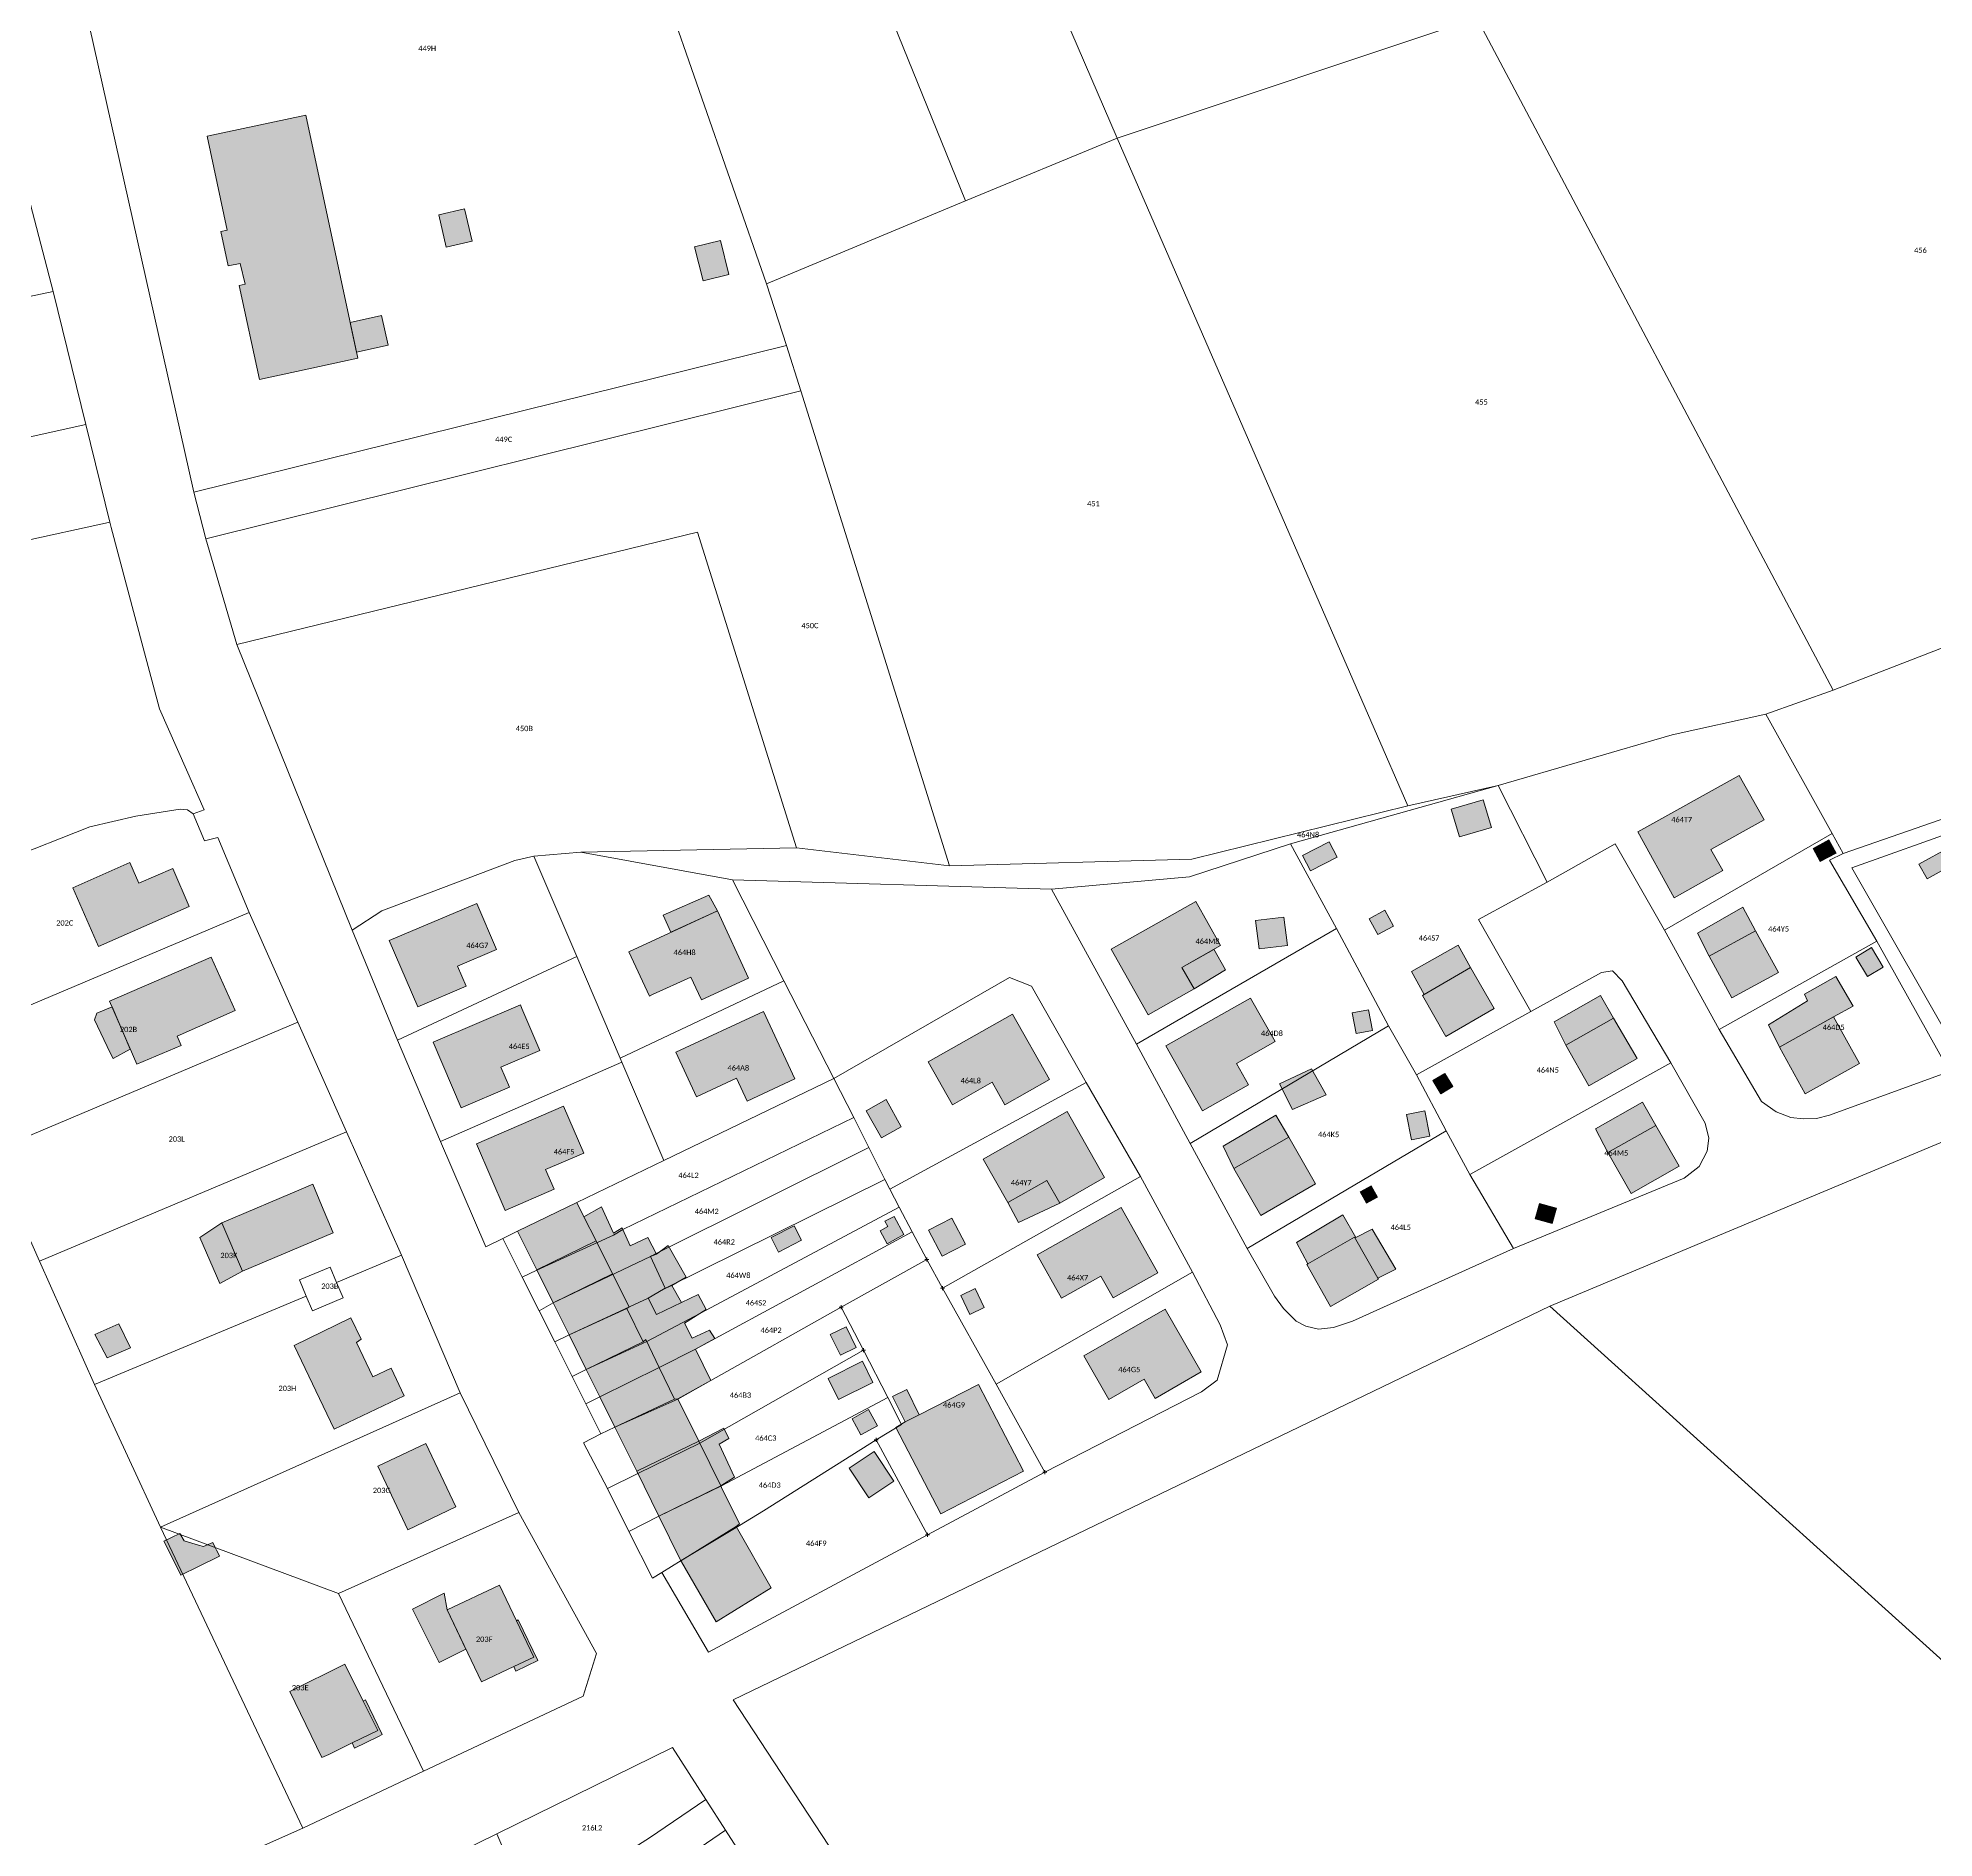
# Model space of a CAD drawing. Header units: metres. Extents: x 113120 to 240396, y 120329 to 242116.
# Drawn here: x 117370.4 to 117655, y 120947.3 to 121217.5 of the extents above; entities that cross this region are included whole.
import ezdxf

# ---------------------------------------------------------------- set-up
doc = ezdxf.new("R2010")
doc.units = ezdxf.units.M
doc.header["$LTSCALE"] = 3
doc.header["$PDMODE"] = 2
doc.header["$PDSIZE"] = 0.3
for name, color, linetype, lineweight in [('Bpn_CaPa', 78, 'Continuous', 0), ('Bpn_ReBu', 4, 'Continuous', 0), ('Bpt_CaNu', 7, 'Continuous', 0), ('Bpt_PrSt', 7, 'Continuous', 0), ('Hachure bâtiment', 11, 'Continuous', 0)]:
    doc.layers.add(name, color=color, linetype=linetype, lineweight=lineweight)
doc.styles.add('Legend', font='')
doc.styles.get('Legend').set_extended_font_data('Calibri')

msp = doc.modelspace()

# ---------------------------------------------------------------- hatches: boundary and pattern name
at = {"layer": 'Hachure bâtiment'}
h = msp.add_hatch(color=256, dxfattribs=at)
h.dxf.hatch_style = 1
h.paths.add_polyline_path([(117418.43, 121169.48), (117410.38, 121167.74), (117403.69, 121166.29), (117400.64, 121180.37), (117401.54, 121180.57), (117400.75, 121183.7), (117398.97, 121183.32), (117397.85, 121188.5), (117398.82, 121188.71), (117395.82, 121202.78), (117410.61, 121205.95)])
h = msp.add_hatch(color=256, dxfattribs=at)
h.dxf.hatch_style = 1
h.paths.add_polyline_path([(117431.69, 121186.15), (117430.56, 121191.01), (117434.44, 121191.91), (117435.58, 121187.06)])
h = msp.add_hatch(color=256, dxfattribs=at)
h.dxf.hatch_style = 1
h.paths.add_polyline_path([(117470.24, 121181.08), (117468.97, 121186.18), (117472.84, 121187.15), (117474.12, 121182.05)])
h = msp.add_hatch(color=256, dxfattribs=at)
h.dxf.hatch_style = 1
h.paths.add_polyline_path([(117418.24, 121170.36), (117417.45, 121174.06), (117417.28, 121174.83), (117421.99, 121175.86), (117422.97, 121171.4)])
h = msp.add_hatch(color=256, dxfattribs=at)
h.dxf.hatch_style = 1
h.paths.add_polyline_path([(117629.48, 121100.17), (117621.52, 121095.73), (117623.3, 121092.57), (117616, 121088.48), (117610.52, 121098.37), (117625.77, 121106.83)])
h = msp.add_hatch(color=256, dxfattribs=at)
h.dxf.hatch_style = 1
h.paths.add_polyline_path([(117583.76, 121097.59), (117582.52, 121101.75), (117587.32, 121103.19), (117588.57, 121099.03)])
h = msp.add_hatch(color=256, dxfattribs=at)
h.dxf.hatch_style = 1
h.paths.add_polyline_path([(117565.42, 121094.58), (117561.42, 121092.52), (117560.23, 121094.8), (117564.23, 121096.87)])
h = msp.add_hatch(color=256, dxfattribs=at)
h.dxf.hatch_style = 1
h.paths.add_polyline_path([(117640.3, 121095.18), (117637.92, 121093.9), (117636.87, 121095.88), (117639.23, 121097.17)])
h = msp.add_hatch(color=256, dxfattribs=at)
h.dxf.hatch_style = 1
h.paths.add_polyline_path([(117384.72, 121092.59), (117385.58, 121090.66), (117390.64, 121092.84), (117393.13, 121087.17), (117379.48, 121081.17), (117375.63, 121089.94), (117384.19, 121093.77)])
h = msp.add_hatch(color=256, dxfattribs=at)
h.dxf.hatch_style = 1
h.paths.add_polyline_path([(117658.48, 121093.8), (117653.97, 121091.3), (117652.72, 121093.5), (117657.27, 121096.02)])
h = msp.add_hatch(color=256, dxfattribs=at)
h.dxf.hatch_style = 1
h.paths.add_polyline_path([(117472.4, 121086.5), (117465.43, 121083.28), (117464.23, 121085.83), (117471.13, 121088.86)])
h = msp.add_hatch(color=256, dxfattribs=at)
h.dxf.hatch_style = 1
h.paths.add_polyline_path([(117439.22, 121080.7), (117433.4, 121078.22), (117434.7, 121075.2), (117427.42, 121072.07), (117423.13, 121082.03), (117436.27, 121087.63)])
h = msp.add_hatch(color=256, dxfattribs=at)
h.dxf.hatch_style = 1
h.paths.add_polyline_path([(117477.07, 121076.38), (117470, 121073.12), (117469.56, 121074.08), (117468.42, 121076.57), (117462.67, 121073.92), (117462.2, 121073.7), (117459.12, 121080.37), (117472.4, 121086.5)])
h = msp.add_hatch(color=256, dxfattribs=at)
h.dxf.hatch_style = 1
h.paths.add_polyline_path([(117547.92, 121081.3), (117542.1, 121078.02), (117543.93, 121074.78), (117537.03, 121070.87), (117531.47, 121080.73), (117544.18, 121087.92)])
h = msp.add_hatch(color=256, dxfattribs=at)
h.dxf.hatch_style = 1
h.paths.add_polyline_path([(117553.7, 121080.79), (117553.18, 121085.04), (117557.43, 121085.56), (117557.95, 121081.31)])
h = msp.add_hatch(color=256, dxfattribs=at)
h.dxf.hatch_style = 1
h.paths.add_polyline_path([(117573.87, 121084.2), (117571.5, 121082.93), (117570.23, 121085.32), (117572.58, 121086.58)])
h = msp.add_hatch(color=256, dxfattribs=at)
h.dxf.hatch_style = 1
h.paths.add_polyline_path([(117628.22, 121083.48), (117621.26, 121079.69), (117619.52, 121083.17), (117626.28, 121087.07)])
h = msp.add_hatch(color=256, dxfattribs=at)
h.dxf.hatch_style = 1
h.paths.add_polyline_path([(117631.63, 121077.23), (117624.63, 121073.42), (117621.26, 121079.69), (117628.22, 121083.48)])
h = msp.add_hatch(color=256, dxfattribs=at)
h.dxf.hatch_style = 1
h.paths.add_polyline_path([(117400.03, 121071.52), (117391.31, 121067.69), (117391.91, 121066.27), (117385.27, 121063.49), (117381.17, 121072.95), (117396.42, 121079.56)])
h = msp.add_hatch(color=256, dxfattribs=at)
h.dxf.hatch_style = 1
h.paths.add_polyline_path([(117548.67, 121077.64), (117543.93, 121074.78), (117542.1, 121078.02), (117546.89, 121080.72), (117546.9, 121080.73)])
h = msp.add_hatch(color=256, dxfattribs=at)
h.dxf.hatch_style = 1
h.paths.add_polyline_path([(117585.45, 121077.98), (117578.45, 121073.93), (117576.58, 121077.4), (117583.58, 121081.33)])
h = msp.add_hatch(color=256, dxfattribs=at)
h.dxf.hatch_style = 1
h.paths.add_polyline_path([(117647.38, 121078.07), (117645, 121076.63), (117643.27, 121079.57), (117645.63, 121080.98)])
h = msp.add_hatch(color=256, dxfattribs=at)
h.dxf.hatch_style = 1
h.paths.add_polyline_path([(117589, 121071.83), (117581.73, 121067.63), (117578.2, 121073.78), (117578.45, 121073.93), (117585.45, 121077.98)])
h = msp.add_hatch(color=256, dxfattribs=at)
h.dxf.hatch_style = 1
h.paths.add_polyline_path([(117642.87, 121072.2), (117639.93, 121070.58), (117631.8, 121066.02), (117630.13, 121069.37), (117636.03, 121073), (117635.58, 121073.98), (117640.27, 121076.67)])
h = msp.add_hatch(color=256, dxfattribs=at)
h.dxf.hatch_style = 1
h.paths.add_polyline_path([(117606.87, 121070.41), (117599.75, 121066.36), (117597.98, 121069.83), (117604.92, 121073.8)])
h = msp.add_hatch(color=256, dxfattribs=at)
h.dxf.hatch_style = 1
h.paths.add_polyline_path([(117384.28, 121065.76), (117381.72, 121064.35), (117381.28, 121065.17), (117378.92, 121070.15), (117379.27, 121071.15), (117381.55, 121072.07)])
h = msp.add_hatch(color=256, dxfattribs=at)
h.dxf.hatch_style = 1
h.paths.add_polyline_path([(117443.06, 121071.82), (117444.25, 121069.02), (117445.73, 121065.52), (117439.9, 121063.03), (117441.18, 121060.03), (117433.93, 121056.92), (117429.72, 121066.8), (117442.82, 121072.38)])
h = msp.add_hatch(color=256, dxfattribs=at)
h.dxf.hatch_style = 1
h.paths.add_polyline_path([(117484.02, 121061.27), (117476.88, 121057.93), (117475.27, 121061.4), (117469.27, 121058.6), (117466.17, 121065.27), (117479.3, 121071.4)])
h = msp.add_hatch(color=256, dxfattribs=at)
h.dxf.hatch_style = 1
h.paths.add_polyline_path([(117522.22, 121061.18), (117515.52, 121057.4), (117513.62, 121060.77), (117507.67, 121057.4), (117504.03, 121063.82), (117516.7, 121070.98)])
h = msp.add_hatch(color=256, dxfattribs=at)
h.dxf.hatch_style = 1
h.paths.add_polyline_path([(117556.1, 121066.88), (117550.3, 121063.6), (117552.12, 121060.38), (117545.22, 121056.47), (117539.72, 121066.22), (117552.42, 121073.4)])
h = msp.add_hatch(color=256, dxfattribs=at)
h.dxf.hatch_style = 1
h.paths.add_polyline_path([(117570.7, 121068.52), (117568.28, 121068.07), (117567.68, 121071.18), (117570.1, 121071.63)])
h = msp.add_hatch(color=256, dxfattribs=at)
h.dxf.hatch_style = 1
h.paths.add_polyline_path([(117610.42, 121064.32), (117603.18, 121060.22), (117599.75, 121066.36), (117606.87, 121070.41)])
h = msp.add_hatch(color=256, dxfattribs=at)
h.dxf.hatch_style = 1
h.paths.add_polyline_path([(117643.83, 121063.6), (117635.68, 121059.03), (117631.8, 121066.02), (117639.93, 121070.58)])
h = msp.add_hatch(color=256, dxfattribs=at)
h.dxf.hatch_style = 1
h.paths.add_polyline_path([(117558.7, 121056.66), (117556.77, 121060.51), (117561.58, 121062.8), (117563.74, 121058.9)])
h = msp.add_hatch(color=256, dxfattribs=at)
h.dxf.hatch_style = 1
h.paths.add_polyline_path([(117582.77, 121060.12), (117580.98, 121059.03), (117579.78, 121061.02), (117581.55, 121062.1)])
h = msp.add_hatch(color=256, dxfattribs=at)
h.dxf.hatch_style = 1
h.paths.add_polyline_path([(117452.33, 121050.13), (117446.6, 121047.67), (117447.88, 121044.7), (117440.55, 121041.52), (117436.22, 121051.53), (117449.3, 121057.18)])
h = msp.add_hatch(color=256, dxfattribs=at)
h.dxf.hatch_style = 1
h.paths.add_polyline_path([(117497.74, 121058.16), (117500, 121054.09), (117497, 121052.43), (117494.74, 121056.49)])
h = msp.add_hatch(color=256, dxfattribs=at)
h.dxf.hatch_style = 1
h.paths.add_polyline_path([(117613.25, 121054.3), (117606.03, 121050.22), (117604.17, 121053.8), (117611.23, 121057.77)])
h = msp.add_hatch(color=256, dxfattribs=at)
h.dxf.hatch_style = 1
h.paths.add_polyline_path([(117530.48, 121046.47), (117523.77, 121042.63), (117521.83, 121046.02), (117516, 121042.7), (117512.3, 121049.22), (117524.87, 121056.37)])
h = msp.add_hatch(color=256, dxfattribs=at)
h.dxf.hatch_style = 1
h.paths.add_polyline_path([(117558.17, 121052.52), (117549.93, 121047.82), (117548.28, 121051.2), (117556.23, 121055.83)])
h = msp.add_hatch(color=256, dxfattribs=at)
h.dxf.hatch_style = 1
h.paths.add_polyline_path([(117579.32, 121052.68), (117576.57, 121052.12), (117575.82, 121055.92), (117578.58, 121056.47)])
h = msp.add_hatch(color=256, dxfattribs=at)
h.dxf.hatch_style = 1
h.paths.add_polyline_path([(117616.73, 121048.17), (117609.52, 121044.08), (117606.03, 121050.22), (117613.25, 121054.3)])
h = msp.add_hatch(color=256, dxfattribs=at)
h.dxf.hatch_style = 1
h.paths.add_polyline_path([(117562.18, 121045.5), (117553.97, 121040.78), (117549.93, 121047.82), (117558.17, 121052.52)])
h = msp.add_hatch(color=256, dxfattribs=at)
h.dxf.hatch_style = 1
h.paths.add_polyline_path([(117412.99, 121042.32), (117414.75, 121038.15), (117401.1, 121032.39), (117398.02, 121039.68), (117410.29, 121044.86), (117411.68, 121045.45)])
h = msp.add_hatch(color=256, dxfattribs=at)
h.dxf.hatch_style = 1
h.paths.add_polyline_path([(117517.58, 121039.72), (117516, 121042.7), (117521.83, 121046.02), (117523.77, 121042.63)])
h = msp.add_hatch(color=256, dxfattribs=at)
h.dxf.hatch_style = 1
h.paths.add_polyline_path([(117452.35, 121040.59), (117454.19, 121036.94), (117445.27, 121032.6), (117442.37, 121038.42), (117451.28, 121042.72)])
h = msp.add_hatch(color=256, dxfattribs=at)
h.dxf.hatch_style = 1
h.paths.add_polyline_path([(117571.47, 121043.52), (117569.8, 121042.6), (117568.87, 121044.32), (117570.5, 121045.23)])
h = msp.add_hatch(color=256, dxfattribs=at)
h.dxf.hatch_style = 1
h.paths.add_polyline_path([(117598.33, 121041.87), (117597.7, 121039.57), (117595.13, 121040.27), (117595.78, 121042.57)])
h = msp.add_hatch(color=256, dxfattribs=at)
h.dxf.hatch_style = 1
h.paths.add_polyline_path([(117398.02, 121039.68), (117401.1, 121032.39), (117397.7, 121030.55), (117394.72, 121037.46)])
h = msp.add_hatch(color=256, dxfattribs=at)
h.dxf.hatch_style = 1
h.paths.add_polyline_path([(117456.8, 121038.12), (117458.08, 121038.9), (117458.19, 121038.67), (117459.3, 121036.2), (117461.97, 121037.47), (117463.23, 121034.97), (117462.33, 121034.63), (117464.55, 121029.87), (117464.3, 121029.73), (117462, 121028.38), (117463.23, 121025.9), (117469.5, 121028.92), (117470.72, 121026.67), (117467.47, 121024.63), (117468.63, 121022.33), (117471.2, 121023.57), (117472.02, 121022.3), (117469.13, 121020.68), (117471.43, 121016.02), (117466.45, 121013.26), (117465.98, 121013.2), (117463.66, 121017.97), (117461.63, 121022.13), (117461.23, 121021.82), (117458.78, 121026.83), (117459.13, 121027.08), (117456.66, 121032), (117454.19, 121036.94), (117452.35, 121040.59), (117454.98, 121042.08)])
h = msp.add_hatch(color=256, dxfattribs=at)
h.dxf.hatch_style = 1
h.paths.add_polyline_path([(117500.4, 121037.9), (117497.87, 121036.53), (117496.82, 121038.48), (117497.98, 121039.1), (117497.53, 121039.9), (117498.92, 121040.63)])
h = msp.add_hatch(color=256, dxfattribs=at)
h.dxf.hatch_style = 1
h.paths.add_polyline_path([(117506.11, 121034.64), (117504.08, 121038.57), (117507.58, 121040.39), (117509.62, 121036.46)])
h = msp.add_hatch(color=256, dxfattribs=at)
h.dxf.hatch_style = 1
h.paths.add_polyline_path([(117538.5, 121032.18), (117531.77, 121028.4), (117529.92, 121031.67), (117524.03, 121028.37), (117520.37, 121034.87), (117533, 121041.97)])
h = msp.add_hatch(color=256, dxfattribs=at)
h.dxf.hatch_style = 1
h.paths.add_polyline_path([(117568.2, 121037.47), (117570.67, 121038.7), (117574.22, 121032.7), (117571.54, 121031.37), (117568.03, 121037.52), (117561.02, 121033.5), (117559.33, 121036.72), (117566.28, 121040.87)])
h = msp.add_hatch(color=256, dxfattribs=at)
h.dxf.hatch_style = 1
h.paths.add_polyline_path([(117456.66, 121032), (117447.72, 121027.67), (117445.27, 121032.6), (117454.19, 121036.94)])
h = msp.add_hatch(color=256, dxfattribs=at)
h.dxf.hatch_style = 1
h.paths.add_polyline_path([(117485.03, 121037.07), (117481.58, 121035.28), (117480.47, 121037.47), (117483.9, 121039.23)])
h = msp.add_hatch(color=256, dxfattribs=at)
h.dxf.hatch_style = 1
h.paths.add_polyline_path([(117571.54, 121031.37), (117571.62, 121031.23), (117564.43, 121027.12), (117560.87, 121033.42), (117561.02, 121033.5), (117568.03, 121037.52)])
h = msp.add_hatch(color=256, dxfattribs=at)
h.dxf.hatch_style = 1
h.paths.add_polyline_path([(117462.5, 121034.69), (117463.23, 121034.97), (117465.01, 121036.24), (117467.72, 121031.5), (117465.57, 121030.28), (117464.55, 121029.87), (117462.35, 121034.6), (117462.33, 121034.63)], flags=17)
h = msp.add_hatch(color=256, dxfattribs=at)
h.dxf.hatch_style = 1
h.paths.add_polyline_path([(117459.13, 121027.08), (117458.78, 121026.83), (117450.13, 121022.83), (117447.72, 121027.67), (117456.66, 121032)])
h = msp.add_hatch(color=256, dxfattribs=at)
h.dxf.hatch_style = 1
h.paths.add_polyline_path([(117465.57, 121030.28), (117467.03, 121027.73), (117463.23, 121025.9), (117462, 121028.38), (117464.3, 121029.73)], flags=17)
h = msp.add_hatch(color=256, dxfattribs=at)
h.dxf.hatch_style = 1
h.paths.add_polyline_path([(117512.43, 121026.97), (117510.3, 121025.92), (117508.92, 121028.78), (117511.07, 121029.83)])
h = msp.add_hatch(color=256, dxfattribs=at)
h.dxf.hatch_style = 1
h.paths.add_polyline_path([(117418.95, 121022.19), (117418.22, 121021.71), (117420.67, 121016.56), (117423.42, 121017.87), (117425.38, 121013.69), (117414.87, 121008.69), (117408.89, 121021.25), (117417.37, 121025.42)])
h = msp.add_hatch(color=256, dxfattribs=at)
h.dxf.hatch_style = 1
h.paths.add_polyline_path([(117461.23, 121021.82), (117452.72, 121017.63), (117450.13, 121022.83), (117458.78, 121026.83)])
h = msp.add_hatch(color=256, dxfattribs=at)
h.dxf.hatch_style = 1
h.paths.add_polyline_path([(117545.02, 121017.28), (117538.1, 121013.32), (117536.43, 121016.2), (117531.12, 121013.17), (117527.37, 121019.68), (117539.62, 121026.72)])
h = msp.add_hatch(color=256, dxfattribs=at)
h.dxf.hatch_style = 1
h.paths.add_polyline_path([(117380.79, 121019.4), (117378.96, 121022.88), (117382.58, 121024.52), (117384.29, 121020.91)])
h = msp.add_hatch(color=256, dxfattribs=at)
h.dxf.hatch_style = 1
h.paths.add_polyline_path([(117493.2, 121020.97), (117490.85, 121019.82), (117489.33, 121022.92), (117491.7, 121024.07)])
h = msp.add_hatch(color=256, dxfattribs=at)
h.dxf.hatch_style = 1
h.paths.add_polyline_path([(117463.66, 121017.97), (117454.76, 121013.53), (117452.72, 121017.63), (117461.23, 121021.82), (117461.63, 121022.13)], flags=17)
h = msp.add_hatch(color=256, dxfattribs=at)
h.dxf.hatch_style = 1
h.paths.add_polyline_path([(117465.98, 121013.2), (117457.01, 121009.01), (117454.76, 121013.53), (117463.66, 121017.97)])
h = msp.add_hatch(color=256, dxfattribs=at)
h.dxf.hatch_style = 1
h.paths.add_polyline_path([(117490.57, 121013.13), (117489.04, 121016.28), (117494.18, 121018.91), (117495.74, 121015.68)])
h = msp.add_hatch(color=256, dxfattribs=at)
h.dxf.hatch_style = 1
h.paths.add_polyline_path([(117502.7, 121010.83), (117500.57, 121009.78), (117498.68, 121013.58), (117500.83, 121014.63)])
h = msp.add_hatch(color=256, dxfattribs=at)
h.dxf.hatch_style = 1
h.paths.add_polyline_path([(117518.35, 121002.4), (117505.92, 120995.96), (117499.18, 121008.96), (117500.57, 121009.78), (117502.7, 121010.83), (117511.6, 121015.4)])
h = msp.add_hatch(color=256, dxfattribs=at)
h.dxf.hatch_style = 1
h.paths.add_polyline_path([(117469.59, 121006.89), (117460.28, 121002.38), (117457.12, 121008.8), (117457.01, 121009.01), (117465.98, 121013.2), (117466.45, 121013.26)])
h = msp.add_hatch(color=256, dxfattribs=at)
h.dxf.hatch_style = 1
h.paths.add_polyline_path([(117496.42, 121009.2), (117493.93, 121007.82), (117492.6, 121010.23), (117495.08, 121011.62)])
h = msp.add_hatch(color=256, dxfattribs=at)
h.dxf.hatch_style = 1
h.paths.add_polyline_path([(117474.13, 121007.27), (117472.67, 121006.42), (117474.98, 121001.47), (117472.89, 121000.18), (117469.59, 121006.89), (117473.38, 121008.83)])
h = msp.add_hatch(color=256, dxfattribs=at)
h.dxf.hatch_style = 1
h.paths.add_polyline_path([(117433.16, 120997.03), (117425.91, 120993.59), (117421.42, 121003.14), (117428.64, 121006.54)])
h = msp.add_hatch(color=256, dxfattribs=at)
h.dxf.hatch_style = 1
h.paths.add_polyline_path([(117472.89, 121000.18), (117463.62, 120995.61), (117460.28, 121002.38), (117469.59, 121006.89)])
h = msp.add_hatch(color=256, dxfattribs=at)
h.dxf.hatch_style = 1
h.paths.add_polyline_path([(117495.1, 120998.38), (117492.15, 121002.83), (117495.93, 121005.34), (117498.88, 121000.89)])
h = msp.add_hatch(color=256, dxfattribs=at)
h.dxf.hatch_style = 1
h.paths.add_polyline_path([(117473.02, 120999.92), (117475.7, 120994.48), (117475.2, 120994.07), (117466.93, 120988.91), (117466.83, 120989.12), (117463.62, 120995.61), (117472.89, 121000.18)])
h = msp.add_hatch(color=256, dxfattribs=at)
h.dxf.hatch_style = 1
h.paths.add_polyline_path([(117480.48, 120984.87), (117472.2, 120979.75), (117467, 120988.78), (117466.93, 120988.91), (117475.2, 120994.07)])
h = msp.add_hatch(color=256, dxfattribs=at)
h.dxf.hatch_style = 1
h.paths.add_polyline_path([(117392.34, 120991.92), (117394.49, 120991.3), (117395.24, 120991.09), (117396.64, 120991.69), (117396.98, 120991.01), (117397.22, 120990.52), (117397.55, 120989.86), (117397.67, 120989.62), (117394.53, 120988.07), (117391.85, 120986.76), (117390.69, 120989.12), (117389.33, 120991.89), (117390.45, 120992.45), (117390.47, 120992.45), (117391.69, 120993.05)])
h = msp.add_hatch(color=256, dxfattribs=at)
h.dxf.hatch_style = 1
h.paths.add_polyline_path([(117431.84, 120981.56), (117434.63, 120975.67), (117430.63, 120973.67), (117426.63, 120981.67), (117431.41, 120984.06)])
h = msp.add_hatch(color=256, dxfattribs=at)
h.dxf.hatch_style = 1
h.paths.add_polyline_path([(117442.23, 120979.94), (117444.82, 120974.48), (117441.84, 120973.06), (117436.97, 120970.75), (117431.84, 120981.56), (117439.69, 120985.29)])
h = msp.add_hatch(color=256, dxfattribs=at)
h.dxf.hatch_style = 1
h.paths.add_polyline_path([(117445.43, 120973.97), (117442.16, 120972.38), (117441.84, 120973.06), (117444.82, 120974.48), (117442.23, 120979.94), (117442.47, 120980.05)])
h = msp.add_hatch(color=256, dxfattribs=at)
h.dxf.hatch_style = 1
h.paths.add_polyline_path([(117419.21, 120967.87), (117421.42, 120963.44), (117417.57, 120961.58), (117414.05, 120959.87), (117413.04, 120959.39), (117408.24, 120969.31), (117416.46, 120973.4)])
h = msp.add_hatch(color=256, dxfattribs=at)
h.dxf.hatch_style = 1
h.paths.add_polyline_path([(117422.07, 120962.85), (117421.52, 120962.57), (117417.94, 120960.82), (117417.57, 120961.58), (117421.42, 120963.44), (117419.21, 120967.87), (117419.56, 120968.04)])

# ---------------------------------------------------------------- linework, layer by layer
at = {"layer": 'Bpn_CaPa'}
for points in [[(117532.41, 121202.51), (117517.71, 121236.6), (117703.27, 121313.54), (117732.91, 121288.4), (117699.17, 121270.74), (117652.64, 121246.42), (117586.37, 121220.5), (117532.41, 121202.51)], [(117532.41, 121202.51), (117509.62, 121193.07), (117474.48, 121279.84), (117494.81, 121289.6), (117517.71, 121236.6), (117532.41, 121202.51)], [(117482.77, 121171.39), (117393.8, 121149.37), (117372.23, 121245.63), (117375.46, 121246.97), (117374.73, 121250.41), (117444.82, 121280.98), (117449.47, 121267.73), (117479.78, 121180.65), (117482.77, 121171.39)], [(117449.47, 121267.73), (117474.48, 121279.84), (117509.62, 121193.07), (117479.78, 121180.65), (117449.47, 121267.73)], [(117717.65, 121151.55), (117711, 121147.19), (117639.84, 121119.64), (117586.37, 121220.5), (117652.64, 121246.42), (117717.65, 121151.55)], [(117532.41, 121202.51), (117586.37, 121220.5), (117639.84, 121119.64), (117629.74, 121116.02), (117615.68, 121112.93), (117589.58, 121105.32), (117576, 121102.26), (117532.41, 121202.51)], [(117532.41, 121202.51), (117576, 121102.26), (117543.6, 121094.24), (117507.25, 121093.25), (117484.91, 121164.59), (117482.77, 121171.39), (117479.78, 121180.65), (117509.62, 121193.07), (117532.41, 121202.51)], [(117338.95, 121188.54), (117349.55, 121191.05), (117368.07, 121197.33), (117372.7, 121179.49), (117342.52, 121173.11), (117340.57, 121181.63), (117338.95, 121188.54)], [(117377.59, 121159.52), (117299.71, 121142.25), (117295.44, 121160.82), (117294.99, 121163.11), (117342.52, 121173.11), (117372.7, 121179.49), (117377.59, 121159.52)], [(117482.77, 121171.39), (117484.91, 121164.59), (117395.62, 121142.37), (117393.8, 121149.37), (117482.77, 121171.39)], [(117484.25, 121095.98), (117469.4, 121143.36), (117400.25, 121126.47), (117395.62, 121142.37), (117484.91, 121164.59), (117507.25, 121093.25), (117484.25, 121095.98)], [(117356.66, 121139.43), (117303.1, 121127.6), (117299.71, 121142.25), (117377.59, 121159.52), (117381.19, 121144.83), (117381.03, 121144.8), (117367.73, 121141.89), (117356.66, 121139.43)], [(117629.74, 121116.02), (117639.84, 121119.64), (117711, 121147.19), (117713.8, 121142.01), (117719.85, 121131.25), (117721.83, 121127.85), (117708.03, 121125.49), (117695.89, 121116.18), (117687.2, 121111.03), (117641.36, 121095.09), (117639.7, 121098.1), (117629.74, 121116.02)], [(117444.84, 121094.73), (117441.99, 121094.04), (117422.05, 121086.51), (117417.57, 121083.58), (117400.25, 121126.47), (117469.4, 121143.36), (117484.25, 121095.98), (117451.92, 121095.31), (117444.84, 121094.73)], [(117589.58, 121105.32), (117615.68, 121112.93), (117629.74, 121116.02), (117639.7, 121098.1), (117614.53, 121083.58), (117607.14, 121096.58), (117596.92, 121090.83), (117589.58, 121105.32)], [(117484.25, 121095.98), (117507.25, 121093.25), (117543.6, 121094.24), (117576, 121102.26), (117589.58, 121105.32), (117558.41, 121096.55), (117543.24, 121091.63), (117522.55, 121089.74), (117474.68, 121091.17), (117451.92, 121095.31), (117484.25, 121095.98)], [(117558.41, 121096.55), (117589.58, 121105.32), (117596.92, 121090.83), (117586.65, 121085.19), (117594.47, 121071.39), (117577.34, 121061.9), (117573.13, 121069.24), (117565.29, 121083.85), (117558.41, 121096.55)], [(117393.7, 121101.05), (117395.41, 121097), (117397.43, 121097.49), (117402.1, 121086.23), (117356.03, 121066.79), (117347.57, 121087.44), (117365.55, 121094.1), (117378.22, 121099.13), (117385.1, 121100.74), (117391.77, 121101.76), (117392.87, 121101.66), (117393.7, 121101.05)], [(117558.41, 121096.55), (117565.29, 121083.85), (117535.3, 121066.51), (117522.55, 121089.74), (117543.24, 121091.63), (117558.41, 121096.55)], [(117622.73, 121068.67), (117614.53, 121083.58), (117639.7, 121098.1), (117641.36, 121095.09), (117639.33, 121094.13), (117646.39, 121081.94), (117622.73, 121068.67)], [(117659.2, 121098.86), (117675.99, 121069.63), (117659.62, 121063.3), (117642.65, 121092.98), (117659.2, 121098.86)], [(117444.84, 121094.73), (117451.3, 121079.63), (117424.37, 121067.08), (117417.57, 121083.58), (117422.05, 121086.51), (117441.99, 121094.04), (117444.84, 121094.73)], [(117444.84, 121094.73), (117451.92, 121095.31), (117474.68, 121091.17), (117482.38, 121076.01), (117457.8, 121064.38), (117451.3, 121079.63), (117444.84, 121094.73)], [(117410.19, 120948.78), (117357.78, 120925.59), (117319.31, 121076.09), (117347.57, 121087.44), (117356.03, 121066.79), (117363.34, 121050.35), (117370.64, 121033.9), (117378.89, 121015.39), (117388.8, 120994), (117410.19, 120948.78)], [(117409.41, 121069.79), (117363.34, 121050.35), (117356.03, 121066.79), (117402.1, 121086.23), (117409.41, 121069.79)], [(117543.33, 121051.58), (117535.3, 121066.51), (117565.29, 121083.85), (117573.13, 121069.24), (117543.33, 121051.58)], [(117457.8, 121064.38), (117458.05, 121063.8), (117430.85, 121051.86), (117424.37, 121067.08), (117451.3, 121079.63), (117457.8, 121064.38)], [(117646.39, 121081.94), (117657.31, 121062.37), (117639.32, 121055.82), (117637.35, 121055.32), (117635.35, 121055.29), (117633.52, 121055.5), (117631.3, 121056.34), (117629.09, 121057.86), (117622.73, 121068.67), (117646.39, 121081.94)], [(117615.5, 121063.67), (117585.32, 121046.91), (117581.77, 121053.46), (117577.34, 121061.9), (117594.47, 121071.39), (117605.08, 121077.27), (117606.76, 121077.48), (117608.18, 121076.02), (117615.5, 121063.67)], [(117489.85, 121061.31), (117464.37, 121049.03), (117458.05, 121063.8), (117457.8, 121064.38), (117482.38, 121076.01), (117489.85, 121061.31)], [(117489.85, 121061.31), (117516.23, 121076.5), (117519.52, 121075.18), (117527.75, 121060.71), (117498.25, 121044.73), (117497.5, 121046.17), (117495.1, 121050.97), (117492.87, 121055.47), (117489.85, 121061.31)], [(117416.73, 121053.34), (117370.64, 121033.9), (117363.34, 121050.35), (117409.41, 121069.79), (117416.73, 121053.34)], [(117577.34, 121061.9), (117581.77, 121053.46), (117551.89, 121035.79), (117543.33, 121051.58), (117573.13, 121069.24), (117577.34, 121061.9)], [(117440.18, 121037.33), (117437.65, 121036.07), (117430.85, 121051.86), (117458.05, 121063.8), (117464.37, 121049.03), (117451.28, 121042.71), (117442.37, 121038.42), (117440.18, 121037.33)], [(117585.32, 121046.91), (117615.5, 121063.67), (117620.64, 121054.65), (117621.18, 121052.4), (117620.97, 121050.41), (117619.73, 121048.1), (117617.49, 121046.38), (117591.88, 121035.8), (117585.32, 121046.91)], [(117489.85, 121061.31), (117492.87, 121055.47), (117458.18, 121038.67), (117456.79, 121037.81), (117445.28, 121032.57), (117443.11, 121031.49), (117440.18, 121037.33), (117442.37, 121038.42), (117451.28, 121042.71), (117464.37, 121049.03), (117489.85, 121061.31)], [(117501.65, 121038.3), (117499.68, 121042.02), (117498.25, 121044.73), (117527.75, 121060.71), (117535.91, 121046.61), (117506.2, 121029.88), (117503.82, 121034.18), (117501.65, 121038.3)], [(117773.47, 120868.13), (117597.33, 121027.17), (117673.12, 121058.88), (117781.66, 120943.02), (117780.71, 120938.86), (117780.08, 120890.11), (117780.06, 120888.8), (117773.47, 120868.13)], [(117492.87, 121055.47), (117495.1, 121050.97), (117463.18, 121035.07), (117462.33, 121034.63), (117447.73, 121027.65), (117445.62, 121026.48), (117443.11, 121031.49), (117445.28, 121032.57), (117456.79, 121037.81), (117458.18, 121038.67), (117492.87, 121055.47)], [(117424.96, 121034.83), (117415.24, 121030.73), (117414.27, 121033.03), (117409.66, 121031.09), (117410.68, 121028.66), (117378.89, 121015.39), (117370.64, 121033.9), (117416.73, 121053.34), (117424.96, 121034.83)], [(117585.32, 121046.91), (117591.88, 121035.8), (117567.71, 121024.9), (117564.88, 121023.97), (117562.6, 121023.72), (117560.7, 121024.15), (117559.27, 121024.92), (117557.37, 121026.8), (117556.03, 121028.67), (117551.89, 121035.79), (117581.77, 121053.46), (117585.32, 121046.91)], [(117447.97, 121021.81), (117445.62, 121026.48), (117447.73, 121027.65), (117462.33, 121034.63), (117463.18, 121035.07), (117495.1, 121050.97), (117497.5, 121046.17), (117464.6, 121029.84), (117462, 121028.38), (117450.13, 121022.83), (117447.97, 121021.81)], [(117447.97, 121021.81), (117450.13, 121022.83), (117462, 121028.38), (117464.6, 121029.84), (117497.5, 121046.17), (117498.25, 121044.73), (117499.68, 121042.02), (117470.73, 121026.57), (117461.78, 121021.84), (117452.71, 121017.64), (117450.6, 121016.59), (117447.97, 121021.81)], [(117543.7, 121032.26), (117514.21, 121015.44), (117506.2, 121029.88), (117535.91, 121046.61), (117543.7, 121032.26)], [(117501.65, 121038.3), (117469.13, 121020.68), (117463.66, 121017.96), (117454.76, 121013.53), (117452.65, 121012.49), (117450.6, 121016.59), (117452.71, 121017.64), (117461.78, 121021.84), (117470.73, 121026.57), (117499.68, 121042.02), (117501.65, 121038.3)], [(117501.65, 121038.3), (117503.82, 121034.18), (117490.96, 121027), (117471.43, 121016.02), (117466.47, 121013.2), (117457.01, 121009.01), (117454.92, 121007.97), (117452.65, 121012.49), (117454.76, 121013.53), (117463.66, 121017.96), (117469.13, 121020.68), (117501.65, 121038.3)], [(117424.96, 121034.83), (117433.81, 121014.13), (117388.8, 120994), (117378.89, 121015.39), (117410.68, 121028.66), (117411.6, 121026.48), (117416.21, 121028.42), (117415.24, 121030.73), (117424.96, 121034.83)], [(117503.94, 120992.85), (117496.24, 121007.07), (117500.04, 121009.38), (117497.95, 121013.46), (117494.31, 121020.57), (117490.96, 121027), (117503.82, 121034.18), (117506.2, 121029.88), (117514.21, 121015.44), (117521.54, 121002.22), (117503.94, 120992.85)], [(117410.68, 121028.66), (117409.66, 121031.09), (117414.27, 121033.03), (117415.24, 121030.73), (117416.21, 121028.42), (117411.6, 121026.48), (117410.68, 121028.66)], [(117543.7, 121032.26), (117547.86, 121024.35), (117548.97, 121021.33), (117547.38, 121016.04), (117545.07, 121014.3), (117521.54, 121002.22), (117514.21, 121015.44), (117543.7, 121032.26)], [(117454.92, 121007.97), (117457.01, 121009.01), (117466.47, 121013.2), (117471.43, 121016.02), (117490.96, 121027), (117494.31, 121020.57), (117469.75, 121006.57), (117460.45, 121002.03), (117455.88, 120999.77), (117452.29, 121006.66), (117454.92, 121007.97)], [(117773.47, 120868.13), (117764.77, 120844.85), (117603.68, 120768.15), (117524.61, 120892.85), (117504.54, 120922.65), (117474.78, 120968.08), (117597.33, 121027.17), (117773.47, 120868.13)], [(117497.95, 121013.46), (117473.02, 121000.17), (117463.62, 120995.61), (117459.12, 120993.31), (117455.88, 120999.77), (117460.45, 121002.03), (117469.75, 121006.57), (117494.31, 121020.57), (117497.95, 121013.46)], [(117415.52, 120984.04), (117388.8, 120994), (117433.81, 121014.13), (117442.61, 120996.16), (117415.52, 120984.04)], [(117496.24, 121007.07), (117479.3, 120996.45), (117475.7, 120994.23), (117466.98, 120988.97), (117464.06, 120987.19), (117462.65, 120986.3), (117459.12, 120993.31), (117463.62, 120995.61), (117473.02, 121000.17), (117497.95, 121013.46), (117500.04, 121009.38), (117496.24, 121007.07)], [(117503.94, 120992.85), (117471.05, 120975.24), (117464.06, 120987.19), (117466.98, 120988.97), (117475.7, 120994.23), (117479.3, 120996.45), (117496.24, 121007.07), (117503.94, 120992.85)], [(117415.52, 120984.04), (117442.61, 120996.16), (117454.26, 120975.04), (117452.26, 120968.59), (117428.26, 120957.34), (117415.52, 120984.04)], [(117415.52, 120984.04), (117428.26, 120957.34), (117410.19, 120948.78), (117388.8, 120994), (117415.52, 120984.04)], [(117470.68, 120953.08), (117462.2, 120947.32), (117444.37, 120936), (117439.28, 120947.96), (117465.66, 120960.88), (117470.68, 120953.08)], [(117473.63, 120948.48), (117454.58, 120935.49), (117447.15, 120930.43), (117444.37, 120936), (117462.2, 120947.32), (117470.68, 120953.08), (117473.63, 120948.48)]]:
    msp.add_lwpolyline(points, close=True, dxfattribs=at)
for points in [[(117367.73, 121141.89), (117381.03, 121144.8), (117381.19, 121144.83), (117381.4, 121144.05), (117386.21, 121125.99), (117388.65, 121116.82), (117392.72, 121107.65), (117395.38, 121101.68), (117393.7, 121101.05), (117392.87, 121101.66), (117391.77, 121101.76), (117385.1, 121100.74), (117378.22, 121099.13), (117365.55, 121094.1)], [(117433.37, 120945.05), (117439.28, 120947.96), (117439.28, 120947.96), (117444.37, 120936)], [(117454.58, 120935.49), (117473.63, 120948.48), (117540.62, 120843.9)]]:
    msp.add_lwpolyline(points, dxfattribs=at)
at = {"layer": 'Bpn_ReBu'}
for points in [[(117418.43, 121169.48), (117410.38, 121167.74), (117403.69, 121166.29), (117400.64, 121180.37), (117401.54, 121180.57), (117400.75, 121183.7), (117398.97, 121183.32), (117397.85, 121188.5), (117398.82, 121188.71), (117395.82, 121202.78), (117410.61, 121205.95), (117418.43, 121169.48)], [(117431.69, 121186.15), (117430.56, 121191.01), (117434.44, 121191.91), (117435.58, 121187.06), (117431.69, 121186.15)], [(117470.24, 121181.08), (117468.97, 121186.18), (117472.84, 121187.15), (117474.12, 121182.05), (117470.24, 121181.08)], [(117418.24, 121170.36), (117417.45, 121174.06), (117417.28, 121174.83), (117421.99, 121175.86), (117422.97, 121171.4), (117418.24, 121170.36)], [(117629.48, 121100.17), (117621.52, 121095.73), (117623.3, 121092.57), (117616, 121088.48), (117610.52, 121098.37), (117625.77, 121106.83), (117629.48, 121100.17)], [(117583.76, 121097.59), (117582.52, 121101.75), (117587.32, 121103.19), (117588.57, 121099.03), (117583.76, 121097.59)], [(117565.42, 121094.58), (117561.42, 121092.52), (117560.23, 121094.8), (117564.23, 121096.87), (117565.42, 121094.58)], [(117640.3, 121095.18), (117637.92, 121093.9), (117636.87, 121095.88), (117639.23, 121097.17), (117640.3, 121095.18)], [(117384.72, 121092.59), (117385.58, 121090.66), (117390.64, 121092.84), (117393.13, 121087.17), (117379.48, 121081.17), (117375.63, 121089.94), (117384.19, 121093.77), (117384.72, 121092.59)], [(117658.48, 121093.8), (117653.97, 121091.3), (117652.72, 121093.5), (117657.27, 121096.02), (117658.48, 121093.8)], [(117472.4, 121086.5), (117465.43, 121083.28), (117464.23, 121085.83), (117471.13, 121088.86), (117472.4, 121086.5)], [(117439.22, 121080.7), (117433.4, 121078.22), (117434.7, 121075.2), (117427.42, 121072.07), (117423.13, 121082.03), (117436.27, 121087.63), (117439.22, 121080.7)], [(117477.07, 121076.38), (117470, 121073.12), (117469.56, 121074.08), (117468.42, 121076.57), (117462.67, 121073.92), (117462.2, 121073.7), (117459.12, 121080.37), (117472.4, 121086.5), (117477.07, 121076.38)], [(117547.92, 121081.3), (117542.1, 121078.02), (117543.93, 121074.78), (117537.03, 121070.87), (117531.47, 121080.73), (117544.18, 121087.92), (117547.92, 121081.3)], [(117553.7, 121080.79), (117553.18, 121085.04), (117557.43, 121085.56), (117557.95, 121081.31), (117553.7, 121080.79)], [(117573.87, 121084.2), (117571.5, 121082.93), (117570.23, 121085.32), (117572.58, 121086.58), (117573.87, 121084.2)], [(117628.22, 121083.48), (117621.26, 121079.69), (117619.52, 121083.17), (117626.28, 121087.07), (117628.22, 121083.48)], [(117631.63, 121077.23), (117624.63, 121073.42), (117621.26, 121079.69), (117628.22, 121083.48), (117631.63, 121077.23)], [(117400.03, 121071.52), (117391.31, 121067.69), (117391.91, 121066.27), (117385.27, 121063.49), (117381.17, 121072.95), (117396.42, 121079.56), (117400.03, 121071.52)], [(117548.67, 121077.64), (117543.93, 121074.78), (117542.1, 121078.02), (117546.89, 121080.72), (117546.9, 121080.73), (117548.67, 121077.64)], [(117585.45, 121077.98), (117578.45, 121073.93), (117576.58, 121077.4), (117583.58, 121081.33), (117585.45, 121077.98)], [(117647.38, 121078.07), (117645, 121076.63), (117643.27, 121079.57), (117645.63, 121080.98), (117647.38, 121078.07)], [(117589, 121071.83), (117581.73, 121067.63), (117578.2, 121073.78), (117578.45, 121073.93), (117585.45, 121077.98), (117589, 121071.83)], [(117642.87, 121072.2), (117639.93, 121070.58), (117631.8, 121066.02), (117630.13, 121069.37), (117636.03, 121073), (117635.58, 121073.98), (117640.27, 121076.67), (117642.87, 121072.2)], [(117606.87, 121070.41), (117599.75, 121066.36), (117597.98, 121069.83), (117604.92, 121073.8), (117606.87, 121070.41)], [(117384.28, 121065.76), (117381.72, 121064.35), (117381.28, 121065.17), (117378.92, 121070.15), (117379.27, 121071.15), (117381.55, 121072.07), (117384.28, 121065.76)], [(117443.06, 121071.82), (117444.25, 121069.02), (117445.73, 121065.52), (117439.9, 121063.03), (117441.18, 121060.03), (117433.93, 121056.92), (117429.72, 121066.8), (117442.82, 121072.38), (117443.06, 121071.82)], [(117484.02, 121061.27), (117476.88, 121057.93), (117475.27, 121061.4), (117469.27, 121058.6), (117466.17, 121065.27), (117479.3, 121071.4), (117484.02, 121061.27)], [(117522.22, 121061.18), (117515.52, 121057.4), (117513.62, 121060.77), (117507.67, 121057.4), (117504.03, 121063.82), (117516.7, 121070.98), (117522.22, 121061.18)], [(117556.1, 121066.88), (117550.3, 121063.6), (117552.12, 121060.38), (117545.22, 121056.47), (117539.72, 121066.22), (117552.42, 121073.4), (117556.1, 121066.88)], [(117570.7, 121068.52), (117568.28, 121068.07), (117567.68, 121071.18), (117570.1, 121071.63), (117570.7, 121068.52)], [(117610.42, 121064.32), (117603.18, 121060.22), (117599.75, 121066.36), (117606.87, 121070.41), (117610.42, 121064.32)], [(117643.83, 121063.6), (117635.68, 121059.03), (117631.8, 121066.02), (117639.93, 121070.58), (117643.83, 121063.6)], [(117558.7, 121056.66), (117556.77, 121060.51), (117561.58, 121062.8), (117563.74, 121058.9), (117558.7, 121056.66)], [(117582.77, 121060.12), (117580.98, 121059.03), (117579.78, 121061.02), (117581.55, 121062.1), (117582.77, 121060.12)], [(117452.33, 121050.13), (117446.6, 121047.67), (117447.88, 121044.7), (117440.55, 121041.52), (117436.22, 121051.53), (117449.3, 121057.18), (117452.33, 121050.13)], [(117497.74, 121058.16), (117500, 121054.09), (117497, 121052.43), (117494.74, 121056.49), (117497.74, 121058.16)], [(117613.25, 121054.3), (117606.03, 121050.22), (117604.17, 121053.8), (117611.23, 121057.77), (117613.25, 121054.3)], [(117530.48, 121046.47), (117523.77, 121042.63), (117521.83, 121046.02), (117516, 121042.7), (117512.3, 121049.22), (117524.87, 121056.37), (117530.48, 121046.47)], [(117558.17, 121052.52), (117549.93, 121047.82), (117548.28, 121051.2), (117556.23, 121055.83), (117558.17, 121052.52)], [(117579.32, 121052.68), (117576.57, 121052.12), (117575.82, 121055.92), (117578.58, 121056.47), (117579.32, 121052.68)], [(117616.73, 121048.17), (117609.52, 121044.08), (117606.03, 121050.22), (117613.25, 121054.3), (117616.73, 121048.17)], [(117562.18, 121045.5), (117553.97, 121040.78), (117549.93, 121047.82), (117558.17, 121052.52), (117562.18, 121045.5)], [(117412.99, 121042.32), (117414.75, 121038.15), (117401.1, 121032.39), (117398.02, 121039.68), (117410.29, 121044.86), (117411.68, 121045.45), (117412.99, 121042.32)], [(117517.58, 121039.72), (117516, 121042.7), (117521.83, 121046.02), (117523.77, 121042.63), (117517.58, 121039.72)], [(117452.35, 121040.59), (117454.19, 121036.94), (117445.27, 121032.6), (117442.37, 121038.42), (117451.28, 121042.72), (117452.35, 121040.59)], [(117571.47, 121043.52), (117569.8, 121042.6), (117568.87, 121044.32), (117570.5, 121045.23), (117571.47, 121043.52)], [(117598.33, 121041.87), (117597.7, 121039.57), (117595.13, 121040.27), (117595.78, 121042.57), (117598.33, 121041.87)], [(117398.02, 121039.68), (117401.1, 121032.39), (117397.7, 121030.55), (117394.72, 121037.46), (117398.02, 121039.68)], [(117456.8, 121038.12), (117458.08, 121038.9), (117458.19, 121038.67), (117459.3, 121036.2), (117461.97, 121037.47), (117463.23, 121034.97), (117462.33, 121034.63), (117464.55, 121029.87), (117464.3, 121029.73), (117462, 121028.38), (117463.23, 121025.9), (117469.5, 121028.92), (117470.72, 121026.67), (117467.47, 121024.63), (117468.63, 121022.33), (117471.2, 121023.57), (117472.02, 121022.3), (117469.13, 121020.68), (117471.43, 121016.02), (117466.45, 121013.26), (117465.98, 121013.2), (117463.66, 121017.97), (117461.63, 121022.13), (117461.23, 121021.82), (117458.78, 121026.83), (117459.13, 121027.08), (117456.66, 121032), (117454.19, 121036.94), (117452.35, 121040.59), (117454.98, 121042.08), (117456.8, 121038.12)], [(117500.4, 121037.9), (117497.87, 121036.53), (117496.82, 121038.48), (117497.98, 121039.1), (117497.53, 121039.9), (117498.92, 121040.63), (117500.4, 121037.9)], [(117506.11, 121034.64), (117504.08, 121038.57), (117507.58, 121040.39), (117509.62, 121036.46), (117506.11, 121034.64)], [(117538.5, 121032.18), (117531.77, 121028.4), (117529.92, 121031.67), (117524.03, 121028.37), (117520.37, 121034.87), (117533, 121041.97), (117538.5, 121032.18)], [(117568.2, 121037.47), (117570.67, 121038.7), (117574.22, 121032.7), (117571.54, 121031.37), (117568.03, 121037.52), (117561.02, 121033.5), (117559.33, 121036.72), (117566.28, 121040.87), (117568.2, 121037.47)], [(117456.66, 121032), (117447.72, 121027.67), (117445.27, 121032.6), (117454.19, 121036.94), (117456.66, 121032)], [(117485.03, 121037.07), (117481.58, 121035.28), (117480.47, 121037.47), (117483.9, 121039.23), (117485.03, 121037.07)], [(117571.54, 121031.37), (117571.62, 121031.23), (117564.43, 121027.12), (117560.87, 121033.42), (117561.02, 121033.5), (117568.03, 121037.52), (117571.54, 121031.37)], [(117462.5, 121034.69), (117463.23, 121034.97), (117465.01, 121036.24), (117467.72, 121031.5), (117465.57, 121030.28), (117464.55, 121029.87), (117462.35, 121034.6), (117462.33, 121034.63), (117462.5, 121034.69)], [(117459.13, 121027.08), (117458.78, 121026.83), (117450.13, 121022.83), (117447.72, 121027.67), (117456.66, 121032), (117459.13, 121027.08)], [(117465.57, 121030.28), (117467.03, 121027.73), (117463.23, 121025.9), (117462, 121028.38), (117464.3, 121029.73), (117465.57, 121030.28)], [(117512.43, 121026.97), (117510.3, 121025.92), (117508.92, 121028.78), (117511.07, 121029.83), (117512.43, 121026.97)], [(117418.95, 121022.19), (117418.22, 121021.71), (117420.67, 121016.56), (117423.42, 121017.87), (117425.38, 121013.69), (117414.87, 121008.69), (117408.89, 121021.25), (117417.37, 121025.42), (117418.95, 121022.19)], [(117461.23, 121021.82), (117452.72, 121017.63), (117450.13, 121022.83), (117458.78, 121026.83), (117461.23, 121021.82)], [(117545.02, 121017.28), (117538.1, 121013.32), (117536.43, 121016.2), (117531.12, 121013.17), (117527.37, 121019.68), (117539.62, 121026.72), (117545.02, 121017.28)], [(117380.79, 121019.4), (117378.96, 121022.88), (117382.58, 121024.52), (117384.29, 121020.91), (117380.79, 121019.4)], [(117493.2, 121020.97), (117490.85, 121019.82), (117489.33, 121022.92), (117491.7, 121024.07), (117493.2, 121020.97)], [(117463.66, 121017.97), (117454.76, 121013.53), (117452.72, 121017.63), (117461.23, 121021.82), (117461.63, 121022.13), (117463.66, 121017.97)], [(117465.98, 121013.2), (117457.01, 121009.01), (117454.76, 121013.53), (117463.66, 121017.97), (117465.98, 121013.2)], [(117490.57, 121013.13), (117489.04, 121016.28), (117494.18, 121018.91), (117495.74, 121015.68), (117490.57, 121013.13)], [(117502.7, 121010.83), (117500.57, 121009.78), (117498.68, 121013.58), (117500.83, 121014.63), (117502.7, 121010.83)], [(117518.35, 121002.4), (117505.92, 120995.96), (117499.18, 121008.96), (117500.57, 121009.78), (117502.7, 121010.83), (117511.6, 121015.4), (117518.35, 121002.4)], [(117469.59, 121006.89), (117460.28, 121002.38), (117457.12, 121008.8), (117457.01, 121009.01), (117465.98, 121013.2), (117466.45, 121013.26), (117469.59, 121006.89)], [(117496.42, 121009.2), (117493.93, 121007.82), (117492.6, 121010.23), (117495.08, 121011.62), (117496.42, 121009.2)], [(117474.13, 121007.27), (117472.67, 121006.42), (117474.98, 121001.47), (117472.89, 121000.18), (117469.59, 121006.89), (117473.38, 121008.83), (117474.13, 121007.27)], [(117433.16, 120997.03), (117425.91, 120993.59), (117421.42, 121003.14), (117428.64, 121006.54), (117433.16, 120997.03)], [(117472.89, 121000.18), (117463.62, 120995.61), (117460.28, 121002.38), (117469.59, 121006.89), (117472.89, 121000.18)], [(117495.1, 120998.38), (117492.15, 121002.83), (117495.93, 121005.34), (117498.88, 121000.89), (117495.1, 120998.38)], [(117473.02, 120999.92), (117475.7, 120994.48), (117475.2, 120994.07), (117466.93, 120988.91), (117466.83, 120989.12), (117463.62, 120995.61), (117472.89, 121000.18), (117473.02, 120999.92)], [(117480.48, 120984.87), (117472.2, 120979.75), (117467, 120988.78), (117466.93, 120988.91), (117475.2, 120994.07), (117480.48, 120984.87)], [(117392.34, 120991.92), (117394.49, 120991.3), (117395.24, 120991.09), (117396.64, 120991.69), (117396.98, 120991.01), (117397.22, 120990.52), (117397.55, 120989.86), (117397.67, 120989.62), (117394.53, 120988.07), (117391.85, 120986.76), (117390.69, 120989.12), (117389.33, 120991.89), (117390.45, 120992.45), (117390.47, 120992.45), (117391.69, 120993.05), (117392.34, 120991.92)], [(117431.84, 120981.56), (117434.63, 120975.67), (117430.63, 120973.67), (117426.63, 120981.67), (117431.41, 120984.06), (117431.84, 120981.56)], [(117442.23, 120979.94), (117444.82, 120974.48), (117441.84, 120973.06), (117436.97, 120970.75), (117431.84, 120981.56), (117439.69, 120985.29), (117442.23, 120979.94)], [(117445.43, 120973.97), (117442.16, 120972.38), (117441.84, 120973.06), (117444.82, 120974.48), (117442.23, 120979.94), (117442.47, 120980.05), (117445.43, 120973.97)], [(117419.21, 120967.87), (117421.42, 120963.44), (117417.57, 120961.58), (117414.05, 120959.87), (117413.04, 120959.39), (117408.24, 120969.31), (117416.46, 120973.4), (117419.21, 120967.87)], [(117422.07, 120962.85), (117421.52, 120962.57), (117417.94, 120960.82), (117417.57, 120961.58), (117421.42, 120963.44), (117419.21, 120967.87), (117419.56, 120968.04), (117422.07, 120962.85)]]:
    msp.add_lwpolyline(points, close=True, dxfattribs=at)
at = {"layer": 'Bpt_PrSt'}
for p in [(117503.82, 121034.18), (117506.2, 121029.88), (117490.96, 121027), (117494.31, 121020.57), (117496.24, 121007.07), (117521.54, 121002.22), (117503.94, 120992.85)]:
    msp.add_point(p, dxfattribs=at)

# ---------------------------------------------------------------- texts
at = {"layer": 'Bpt_CaNu', "char_height": 0.8, "attachment_point": 7, "style": 'Legend'}
for s, insert in [('449H', (117427.5, 121215.57)), ('456', (117652.01, 121185.26)), ('455', (117586.12, 121162.48)), ('449C', (117439.04, 121156.88)), ('451', (117527.89, 121147.23)), ('450C', (117485, 121128.92)), ('450B', (117442.13, 121113.47)), ('464T7', (117615.56, 121099.8)), ('464N8', (117559.38, 121097.53)), ('202C', (117373.16, 121084.28)), ('464M8', (117544.16, 121081.53)), ('464S7', (117577.66, 121082.02)), ('464Y5', (117630.1, 121083.38)), ('464G7', (117434.71, 121080.91)), ('464H8', (117465.82, 121079.85)), ('202B', (117382.72, 121068.29)), ('464D8', (117553.97, 121067.71)), ('464D5', (117638.29, 121068.62)), ('464E5', (117441.08, 121065.75)), ('464A8', (117473.91, 121062.52)), ('464N5', (117595.36, 121062.2)), ('464L8', (117508.89, 121060.61)), ('203L', (117390.03, 121051.84)), ('464K5', (117562.54, 121052.52)), ('464F5', (117447.83, 121049.93)), ('464M5', (117605.51, 121049.74)), ('464L2', (117466.54, 121046.4)), ('464Y7', (117516.44, 121045.3)), ('464M2', (117469, 121040.98)), ('464R2', (117471.82, 121036.39)), ('464L5', (117573.43, 121038.59)), ('203K', (117397.8, 121034.36)), ('464W8', (117473.72, 121031.38)), ('464X7', (117524.88, 121031.02)), ('203B', (117412.94, 121029.75)), ('464S2', (117476.64, 121027.25)), ('464P2', (117478.87, 121023.14)), ('464G5', (117532.55, 121017.24)), ('203H', (117406.52, 121014.41)), ('464B3', (117474.25, 121013.39)), ('464G9', (117506.25, 121011.93)), ('464C3', (117478.06, 121006.94)), ('203G', (117420.68, 120999.09)), ('464D3', (117478.6, 120999.88)), ('464F9', (117485.68, 120991.15)), ('203F', (117436.16, 120976.75)), ('203E', (117408.53, 120969.47)), ('216L2', (117452.06, 120948.44))]:
    msp.add_mtext(s, dxfattribs=dict(at, insert=insert))

doc.saveas('drawing.dxf')
